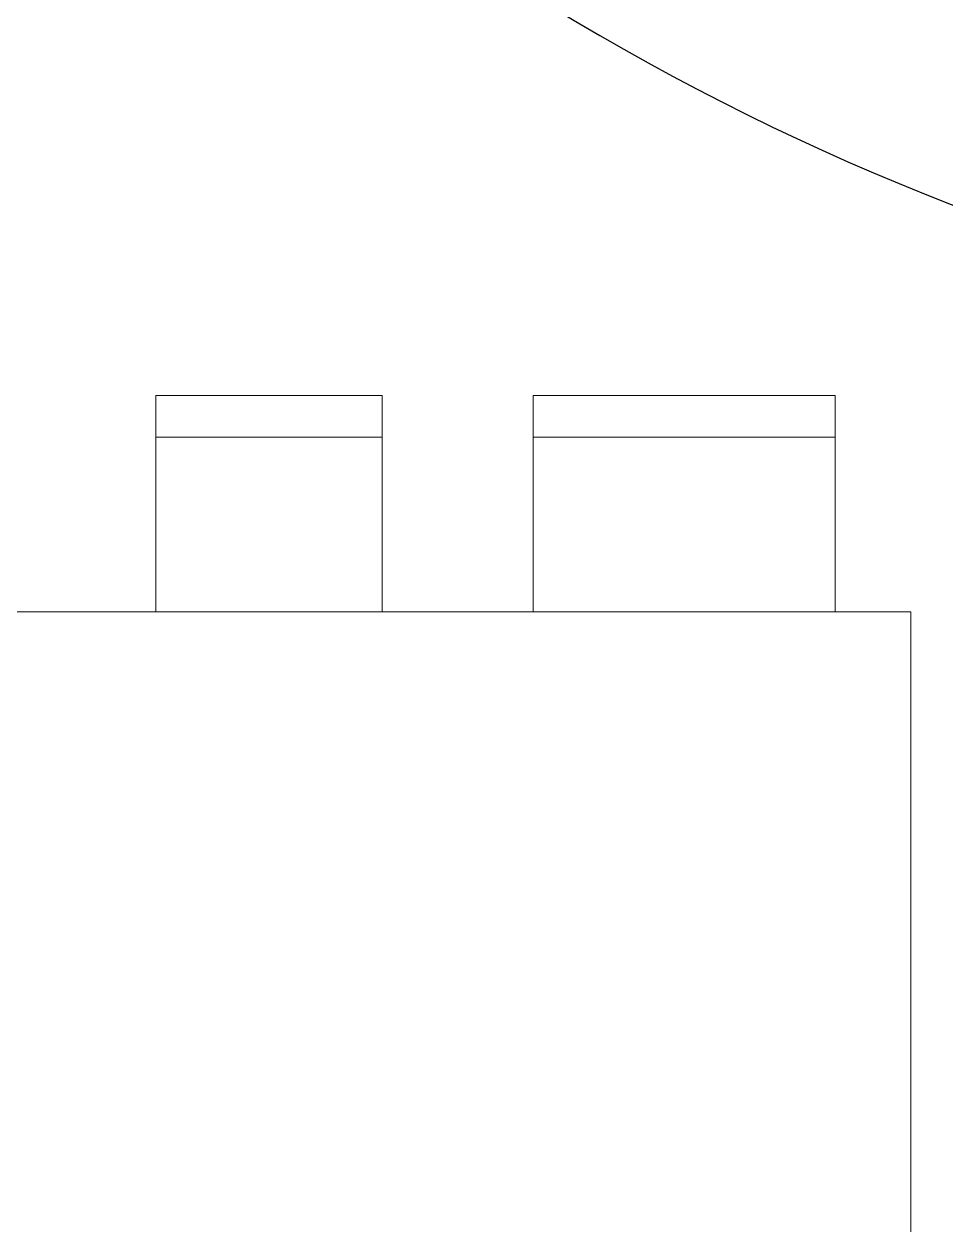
# Model space of a CAD drawing. Header units: inches. Extents: x -21163 to 11874, y -14995 to 6550.
# Drawn here: x -12710 to -11489, y -1854 to -263 of the extents above; entities that cross this region are included whole.
import ezdxf

# ---------------------------------------------------------------- set-up
doc = ezdxf.new("R2010")
doc.units = ezdxf.units.IN
doc.header["$MEASUREMENT"] = 0
doc.layers.add('furniture', color=8, linetype='Continuous', lineweight=0)
doc.layers.add('WIRING', color=4, linetype='Continuous')

msp = doc.modelspace()

# ---------------------------------------------------------------- linework, layer by layer
at = {"layer": 'furniture'}
for points in [[(-12535.4, -1042), (-12535.4, -755.5), (-12235.4, -755.5), (-12235.4, -1042)], [(-12035.4, -1042), (-12035.4, -755.5), (-11635.4, -755.5), (-11635.4, -1042)], [(-12535.4, -810.6), (-12235.4, -810.6)], [(-12035.4, -810.6), (-11635.4, -810.6)]]:
    msp.add_lwpolyline(points, dxfattribs=at)
msp.add_lwpolyline([(-13235.6, -1042), (-13235.6, -1917), (-11535.1, -1917), (-11535.1, -1042)], close=True, dxfattribs=at)
at = {"layer": 'WIRING'}
msp.add_lwpolyline([(-13118.4, 871.4, 0.18), (-11306.6, -564.9)], format="xyb", dxfattribs=at)

doc.saveas('drawing.dxf')
